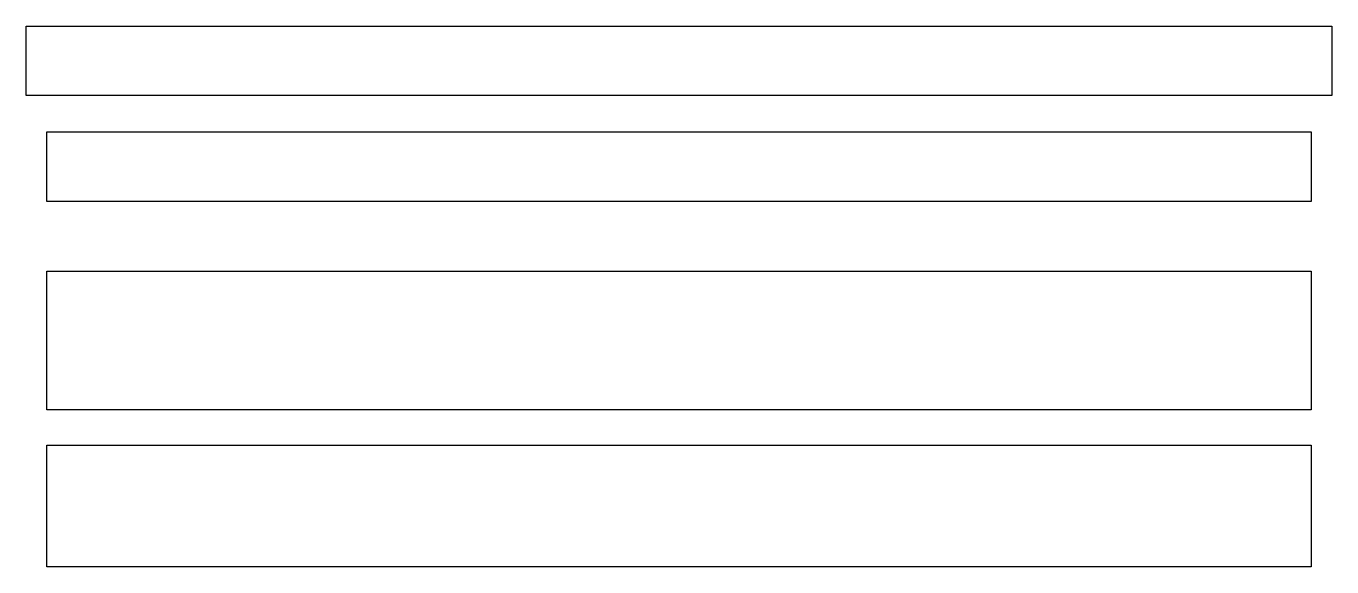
# Model space of a CAD drawing. Extents: x 94 to 470, y 65 to 220.
import ezdxf

# ---------------------------------------------------------------- set-up
doc = ezdxf.new("R2010")
doc.units = 0
doc.layers.add('Layer_1', color=7, linetype='CONTINUOUS')

msp = doc.modelspace()

# ---------------------------------------------------------------- linework, layer by layer
at = {"layer": 'Layer_1', "color": 7}
for p, q in [((93.999998, 220.497493), (469.99998, 220.497493)), ((93.999998, 200.497497), (93.999998, 220.497493)), ((469.99998, 220.497493), (469.99998, 200.497497)), ((469.99998, 200.497497), (93.999998, 200.497497)), ((100.000003, 190.038553), (464.000009, 190.038553)), ((100.000003, 170.037962), (100.000003, 190.038553)), ((464.000009, 190.038553), (464.000009, 170.037962)), ((464.000009, 170.037962), (100.000003, 170.037962)), ((100.000003, 150.000013), (464.000009, 150.000013)), ((100.000003, 110.000014), (100.000003, 150.000013)), ((464.000009, 150.000013), (464.000009, 110.000014)), ((464.000009, 110.000014), (100.000003, 110.000014)), ((100.000003, 99.907206), (464.000009, 99.907206)), ((100.000003, 64.840956), (100.000003, 99.907206)), ((464.000009, 99.907206), (464.000009, 64.840956)), ((464.000009, 64.840956), (100.000003, 64.840956))]:
    msp.add_line(p, q, dxfattribs=at)

doc.saveas('drawing.dxf')
